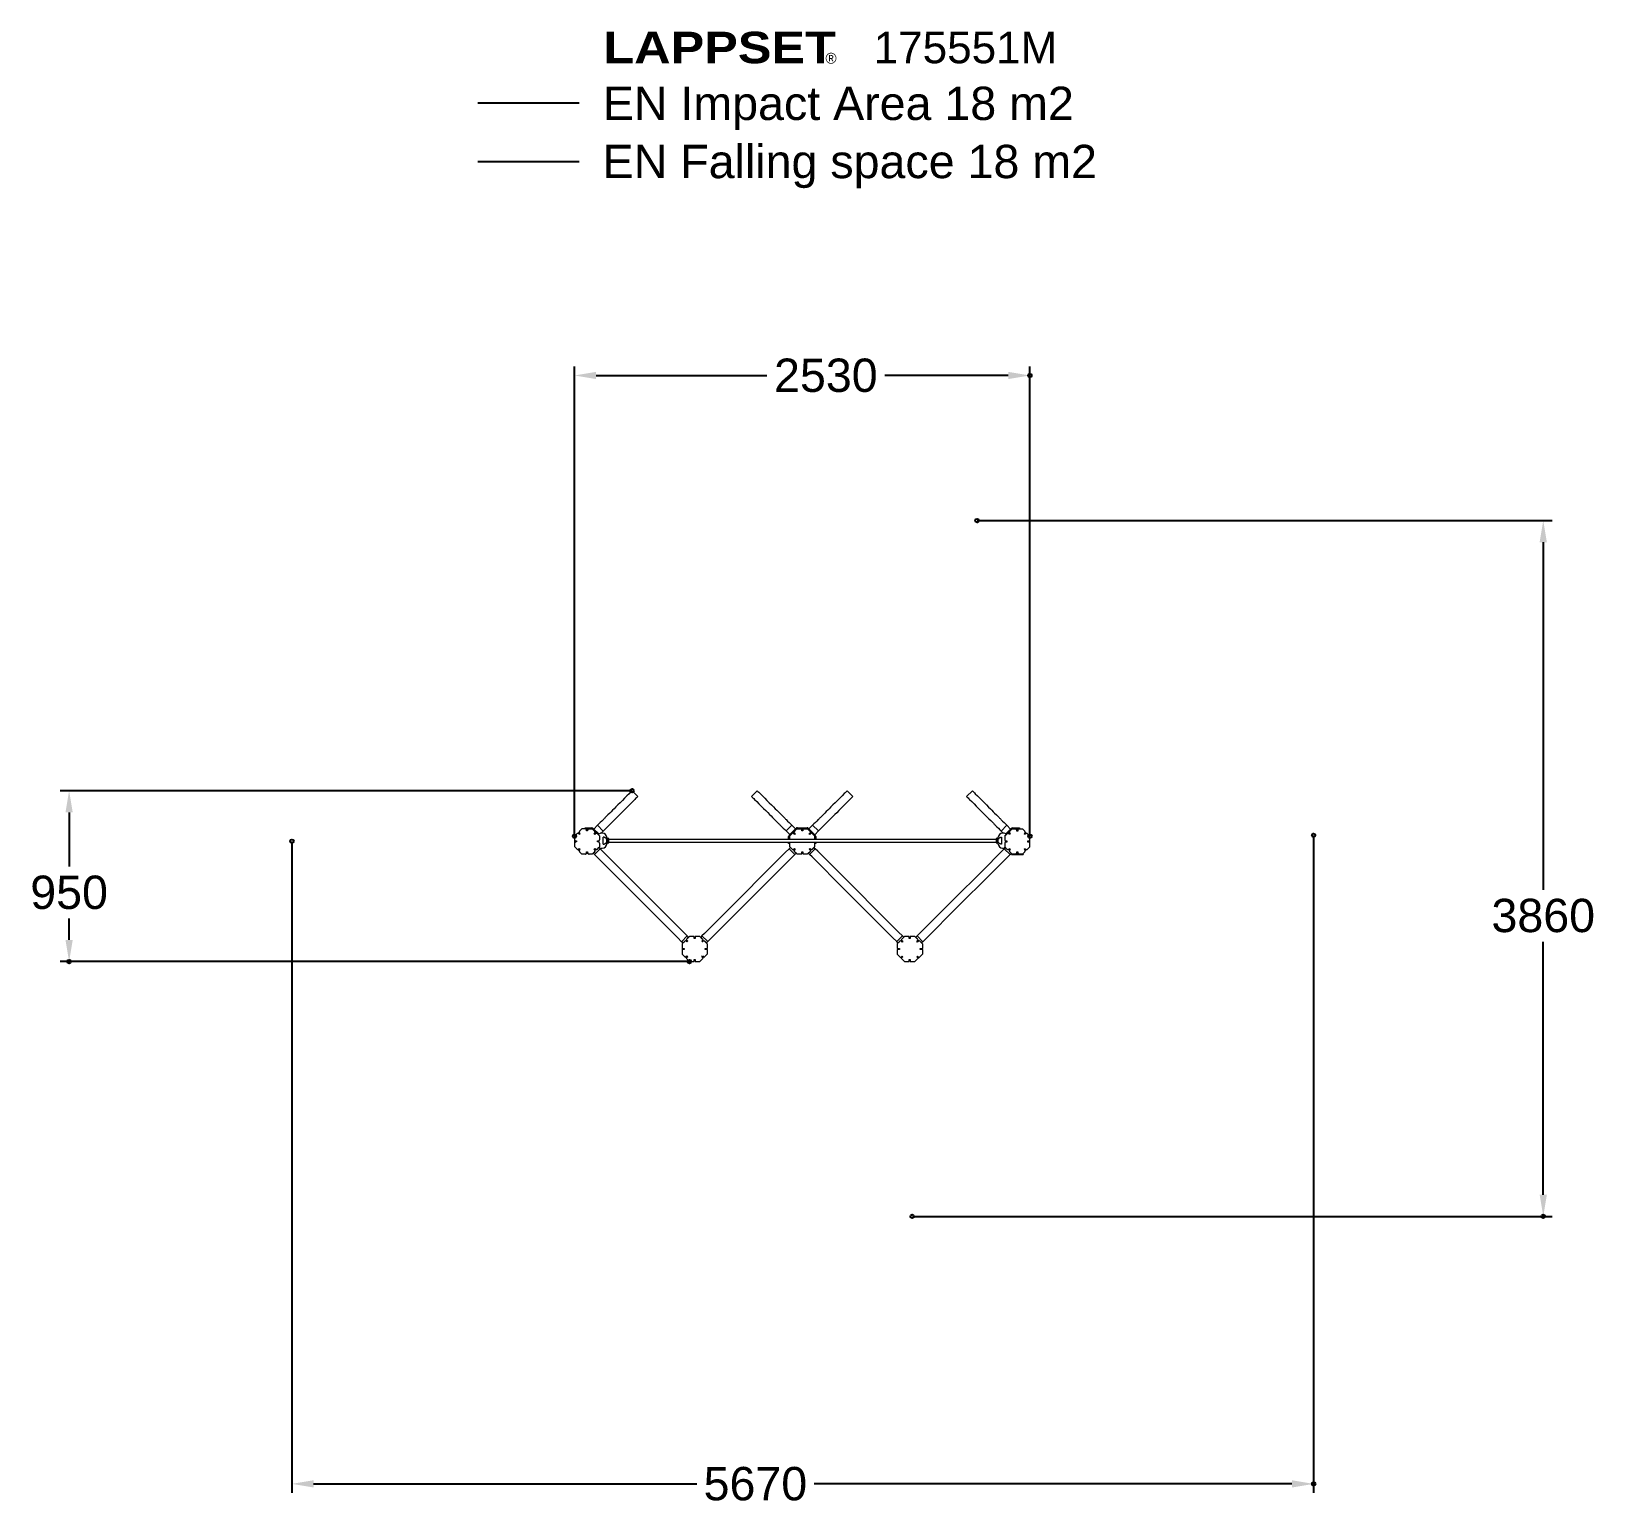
# Model space of a CAD drawing. Extents: x -4279 to 4393, y -3681 to 4501.
import ezdxf

# ---------------------------------------------------------------- set-up
doc = ezdxf.new("R2010")
doc.units = 0
doc.header["$LTSCALE"] = 5
doc.header["$PDMODE"] = 33
doc.header["$PDSIZE"] = 20
for name, color, linetype in [('Lg_txt', 4, 'CONTINUOUS'), ('PRODUCT', 3, 'CONTINUOUS'), ('REFERENCE', 9, 'CONTINUOUS'), ('REVIEW_REQUIRED', 30, 'CONTINUOUS')]:
    doc.layers.add(name, color=color, linetype=linetype)
doc.styles.add('LG1', font='arial.ttf', dxfattribs={"height": 185})
doc.styles.add('LG2', font='ariblk.ttf', dxfattribs={"height": 185})
doc.dimstyles.new('LG_DIM', dxfattribs={"dimtxt": 185, "dimasz": 120, "dimexe": 50, "dimexo": 1, "dimgap": 50, "dimtad": 1, "dimdec": 0, "dimrnd": 10, "dimtxsty": 'LG1', "dimcen": 2.5, "dimclrt": 4, "dimadec": 4, "dimazin": 3, "dimtfac": 1, "dimtdec": 0, "dimtmove": 0, "dimatfit": 3, "dimarcsym": 0})

# ---------------------------------------------------------------- blocks, each defined once
blk = doc.blocks.new('prodnum')
at = {"layer": 'REVIEW_REQUIRED'}
for s, height, style, p in [('LAPPSET', 175, 'LG2', (0, 0)), ('®', 60, 'LG1', (1232.6, -2.3))]:
    blk.add_text(s, height=height, dxfattribs=dict(at, style=style)).set_placement(p)
at = {"layer": 'REVIEW_REQUIRED', "style": 'LG1'}
blk.add_attdef('PRODNUM', (1500, 0), '', height=175, dxfattribs=at)
blk = doc.blocks.new('*D4')
at = {"layer": 'REFERENCE', "color": 0}
for p in [(-2832.5, 6.5), (2837.9, 38.8), (2837.9, -3560)]:
    blk.add_point(p, dxfattribs=at)
at = {"layer": 'REVIEW_REQUIRED', "color": 0, "lineweight": -2}
for p, q in [((-2832.5, 5.5), (-2832.5, -3610)), ((2837.9, 37.8), (2837.9, -3610)), ((-2712.5, -3560), (-585.7, -3560)), ((2717.9, -3560), (65.4, -3560))]:
    blk.add_line(p, q, dxfattribs=at)
at = {"layer": 'REVIEW_REQUIRED', "color": 0}
for points in [[(-2712.5, -3540), (-2712.5, -3580), (-2832.5, -3560)], [(2717.9, -3580), (2717.9, -3540), (2837.9, -3560)]]:
    blk.add_solid(points, dxfattribs=at)
at = {"layer": 'REVIEW_REQUIRED', "color": 4, "insert": (-260.1, -3560), "char_height": 185, "attachment_point": 5, "style": 'LG1'}
blk.add_mtext('\\A1;5670', dxfattribs=at)
blk = doc.blocks.new('*D5')
at = {"layer": 'REFERENCE', "color": 0}
for p in [(970, 1785.7), (610, -2075.4), (4112.4, -2075.4)]:
    blk.add_point(p, dxfattribs=at)
at = {"layer": 'REVIEW_REQUIRED', "color": 0, "lineweight": -2}
for p, q in [((971, 1785.7), (4162.4, 1785.7)), ((4112.4, 1665.7), (4112.4, -262.7)), ((4112.4, -1955.4), (4112.4, -551.6)), ((611, -2075.4), (4162.4, -2075.4))]:
    blk.add_line(p, q, dxfattribs=at)
at = {"layer": 'REVIEW_REQUIRED', "color": 0}
for points in [[(4132.4, 1665.7), (4092.4, 1665.7), (4112.4, 1785.7)], [(4092.4, -1955.4), (4132.4, -1955.4), (4112.4, -2075.4)]]:
    blk.add_solid(points, dxfattribs=at)
at = {"layer": 'REVIEW_REQUIRED', "color": 4, "insert": (4112.4, -407.1), "char_height": 185, "attachment_point": 5, "style": 'LG1'}
blk.add_mtext('\\A1;3860', dxfattribs=at)
blk = doc.blocks.new('*D6')
at = {"layer": 'REFERENCE', "color": 0}
for p in [(1263.4, 2590.7), (-1264.2, 34), (1263.4, 33.7)]:
    blk.add_point(p, dxfattribs=at)
at = {"layer": 'REVIEW_REQUIRED', "color": 0, "lineweight": -2}
for p, q in [((-1264.2, 35), (-1264.2, 2640.7)), ((1263.4, 34.7), (1263.4, 2640.7)), ((-1144.2, 2590.7), (-196.2, 2590.7)), ((1143.4, 2590.7), (458.1, 2590.7))]:
    blk.add_line(p, q, dxfattribs=at)
at = {"layer": 'REVIEW_REQUIRED', "color": 0}
for points in [[(-1144.2, 2610.7), (-1144.2, 2570.7), (-1264.2, 2590.7)], [(1143.4, 2570.7), (1143.4, 2610.7), (1263.4, 2590.7)]]:
    blk.add_solid(points, dxfattribs=at)
at = {"layer": 'REVIEW_REQUIRED', "color": 4, "insert": (130.9, 2590.7), "char_height": 185, "attachment_point": 5, "style": 'LG1'}
blk.add_mtext('\\A1;2530', dxfattribs=at)
blk = doc.blocks.new('*D7')
at = {"layer": 'REFERENCE', "color": 0}
for p in [(-944.7, 286.1), (-4068.9, -661.8), (-626.2, -661.8)]:
    blk.add_point(p, dxfattribs=at)
at = {"layer": 'REVIEW_REQUIRED', "color": 0, "lineweight": -2}
for p, q in [((-945.7, 286.1), (-4118.9, 286.1)), ((-4068.9, 166.1), (-4068.9, -134.1)), ((-4068.9, -541.8), (-4068.9, -423)), ((-627.2, -661.8), (-4118.9, -661.8))]:
    blk.add_line(p, q, dxfattribs=at)
at = {"layer": 'REVIEW_REQUIRED', "color": 0}
for points in [[(-4048.9, 166.1), (-4088.9, 166.1), (-4068.9, 286.1)], [(-4088.9, -541.8), (-4048.9, -541.8), (-4068.9, -661.8)]]:
    blk.add_solid(points, dxfattribs=at)
at = {"layer": 'REVIEW_REQUIRED', "color": 4, "insert": (-4068.9, -278.5), "char_height": 185, "attachment_point": 5, "style": 'LG1'}
blk.add_mtext('\\A1;950', dxfattribs=at)

msp = doc.modelspace()

# ---------------------------------------------------------------- linework, layer by layer
at = {"layer": 'PRODUCT', "linetype": 'Continuous', "lineweight": 0}
for p, q in [((-944.7, 286.1), (-912.8, 254.3)), ((-281.5, 254.8), (-249.7, 286.6)), ((249.2, 286.4), (281, 254.6)), ((912.1, 254.2), (943.9, 286)), ((-1136.2, 94.6), (-1156.8, 74)), ((-1136.2, 94.6), (-1104.4, 62.8)), ((-90, 63.2), (-58.2, 95.1)), ((-58.2, 95.1), (-37.5, 74.5)), ((57.7, 94.9), (37.1, 74.3)), ((57.7, 94.9), (89.5, 63.1)), ((1103.6, 62.7), (1135.4, 94.5)), ((1135.4, 94.5), (1156, 73.9)), ((-1264.2, 34), (-1251.5, 46.7)), ((-1264.2, 34), (-1264.2, 16)), ((-1261.7, -0.2), (-1261.7, 10.1)), ((-1256.2, 8), (-1252.2, 8)), ((-1252.2, 2), (-1256.2, 2)), ((-1252.2, 8), (-1252.2, 2)), ((-1245.6, 49), (-1238.2, 56.4)), ((-1237.3, 43.9), (-1240.1, 46.7)), ((-1233.1, 48.1), (-1237.3, 43.9)), ((-1235.9, 62.2), (-1223.2, 75)), ((-1235.9, 50.9), (-1233.1, 48.1)), ((-1205.2, 75), (-1223.2, 75)), ((-1205, 75.1), (-1205, 80.1)), ((-1205, 80.1), (-1190, 80.1)), ((-1190, 75.1), (-1205, 75.1)), ((-1199.4, 72.5), (-1189, 72.5)), ((-1197.2, 63), (-1197.2, 67)), ((-1191.2, 63), (-1197.2, 63)), ((-1191.2, 67), (-1191.2, 63)), ((-1190, 80.1), (-1167, 80.1)), ((-1190, 75.1), (-1167, 75.1)), ((-1165.2, 75), (-1183.2, 75)), ((-1165.2, 75), (-1152.5, 62.2)), ((-1129.2, 39.3), (-1163.5, 73.7)), ((-1129.2, 46.4), (-1160, 77.2)), ((-1129.2, 46.4), (-1156.8, 74)), ((-1155.3, 48.1), (-1152.5, 50.9)), ((-1151.1, 43.9), (-1155.3, 48.1)), ((-1148.2, 46.7), (-1151.1, 43.9)), ((-1150.1, 56.4), (-1142.8, 49)), ((-1136.9, 46.7), (-1124.2, 34)), ((-1136.2, 2), (-1136.2, 8)), ((-1136.2, 8), (-1132.2, 8)), ((-1132.2, 2), (-1136.2, 2)), ((-1129.2, 46.8), (-1119.7, 50)), ((-1129.2, 38.9), (-1129.2, 46.8)), ((-1129.2, 1.4), (-1129.2, 8.5)), ((-1124.2, 16), (-1124.2, 34)), ((-1104.4, 62.8), (-1116.2, 51)), ((-1104.2, 9.3), (-1104.2, 28.9)), ((-1104.2, -10.4), (-1104.2, 9.3)), ((-1079.2, 20.8), (-1074.2, 20.7)), ((-1074.2, 20.7), (-1079.2, 20.8)), ((-1079.2, 9.3), (-1079.2, 20.8)), ((-1079.2, -2.3), (-1079.2, 9.3)), ((-1074.2, 9.3), (-1074.2, 20.7)), ((-1074.2, 17.3), (1075.8, 17.3)), ((-1074.2, -2.2), (-1074.2, 9.3)), ((-1074.2, 1.3), (1075.8, 1.3)), ((-90, 63.2), (-69.4, 42.6)), ((-75.5, 17.3), (-75.5, 32.4)), ((-75.5, -5.6), (-75.5, 1.3)), ((-34.4, 77.6), (-72.5, 39.4)), ((-70.5, 17.3), (-70.5, 32.4)), ((-70.5, 1.3), (-70.5, -5.6)), ((-70.3, 34.3), (-51.9, 52.7)), ((-70.3, 34.3), (-70.3, 17.3)), ((-70.3, 1.3), (-70.3, -23.7)), ((-37.5, 74.5), (-69.4, 42.6)), ((-30.8, 74.1), (-69, 35.9)), ((-43.4, 44.2), (-51.9, 52.7)), ((-50.7, 51.4), (-46.4, 55.7)), ((-47.7, 56.9), (-29.3, 75.3)), ((-47.7, 56.9), (-39.2, 48.4)), ((-39.2, 48.4), (-43.4, 44.2)), ((-29.3, 75.3), (-3.3, 75.3)), ((-27.3, 80.6), (-3.6, 80.6)), ((-27.3, 75.6), (-11.1, 75.6)), ((-11.1, 75.4), (-11.1, 80.4)), ((-11.1, 80.4), (3.9, 80.4)), ((3.9, 75.4), (-11.1, 75.4)), ((-3.6, 80.6), (11.4, 80.6)), ((-3.3, 63.3), (-3.3, 75.3)), ((-3.3, 73.3), (2.7, 73.3)), ((2.7, 63.3), (-3.3, 63.3)), ((2.7, 75.3), (2.7, 63.3)), ((2.7, 75.3), (28.7, 75.3)), ((3.9, 80.4), (26.8, 80.4)), ((3.9, 75.4), (26.8, 75.4)), ((11.4, 80.6), (11.4, 80.4)), ((28.7, 75.3), (47.1, 56.9)), ((68.5, 35.8), (30.4, 73.9)), ((72.1, 39.3), (33.9, 77.5)), ((68.9, 42.5), (37.1, 74.3)), ((38.6, 48.4), (47.1, 56.9)), ((42.8, 44.2), (38.6, 48.4)), ((51.3, 52.7), (42.8, 44.2)), ((45.3, 55.2), (49.6, 50.9)), ((51.3, 52.7), (69.7, 34.3)), ((89.5, 63.1), (68.9, 42.5)), ((69.7, 17.3), (69.7, 34.3)), ((69.7, -23.7), (69.7, 1.3)), ((70, 32.2), (70, 17.3)), ((70, -6.5), (70, 1.3)), ((75, 32.2), (75, 17.3)), ((75, 1.3), (75, -6.5)), ((1075.8, 20.7), (1080.8, 20.8)), ((1080.8, 20.8), (1075.8, 20.7)), ((1075.8, 20.7), (1075.8, 9.3)), ((1075.8, 9.3), (1075.8, -2.2)), ((1080.8, 20.8), (1080.8, 9.3)), ((1080.8, 9.3), (1080.8, -2.3)), ((1103.6, 62.7), (1114.9, 51.4)), ((1105.8, 28.9), (1105.8, 9.3)), ((1105.8, 9.3), (1105.8, -10.4)), ((1130.8, 46.8), (1121.3, 50)), ((1123.4, 33.7), (1136.1, 46.4)), ((1123.4, 33.7), (1123.4, 15.7)), ((1159.2, 77), (1129.4, 47.2)), ((1156, 73.9), (1129.4, 47.2)), ((1162.7, 73.5), (1130.8, 41.6)), ((1130.8, 46.8), (1130.8, 41.1)), ((1130.8, 7.7), (1130.8, 1.7)), ((1131.4, 7.7), (1135.4, 7.7)), ((1135.4, 1.7), (1131.4, 1.7)), ((1135.4, 7.7), (1135.4, 1.7)), ((1142, 48.8), (1149.4, 56.1)), ((1150.3, 43.6), (1147.5, 46.4)), ((1154.5, 47.8), (1150.3, 43.6)), ((1151.7, 62), (1164.4, 74.7)), ((1151.7, 50.7), (1154.5, 47.8)), ((1164.4, 74.7), (1182.4, 74.7)), ((1166.3, 80), (1190, 80)), ((1166.3, 75), (1190, 75)), ((1188.2, 72.2), (1198.6, 72.2)), ((1190, 80), (1205, 80)), ((1205, 75), (1190, 75)), ((1190.4, 62.7), (1190.4, 66.7)), ((1196.4, 62.7), (1190.4, 62.7)), ((1196.4, 66.7), (1196.4, 62.7)), ((1204.4, 74.7), (1222.4, 74.7)), ((1205, 80), (1205, 75)), ((1222.4, 74.7), (1235.1, 62)), ((1232.3, 47.8), (1235.1, 50.7)), ((1236.6, 43.6), (1232.3, 47.8)), ((1239.4, 46.4), (1236.6, 43.6)), ((1237.5, 56.1), (1244.8, 48.8)), ((1250.7, 46.4), (1263.4, 33.7)), ((1251.4, 1.7), (1251.4, 7.7)), ((1251.4, 7.7), (1255.4, 7.7)), ((1255.4, 1.7), (1251.4, 1.7)), ((1260.9, 9.9), (1260.9, -0.5)), ((1263.4, 15.7), (1263.4, 33.7)), ((-1264.2, -6), (-1264.2, -24)), ((-1251.5, -36.8), (-1264.2, -24)), ((-1238.2, -46.4), (-1245.6, -39.1)), ((-1240.1, -36.8), (-1237.3, -33.9)), ((-1237.3, -33.9), (-1233.1, -38.2)), ((-1233.1, -38.2), (-1235.9, -41)), ((-1223.2, -65), (-1235.9, -52.3)), ((-1205.2, -65), (-1223.2, -65)), ((-1189, -62.5), (-1199.4, -62.5)), ((-1197.2, -57), (-1197.2, -53)), ((-1197.2, -53), (-1191.2, -53)), ((-1191.2, -53), (-1191.2, -57)), ((-1165.2, -65), (-1183.2, -65)), ((-1152.5, -52.3), (-1165.2, -65)), ((-1160.5, -60.5), (-1152, -52)), ((-1153.4, -67.5), (-1160.5, -60.5)), ((-1155.3, -38.2), (-1151.1, -33.9)), ((-1152.5, -41), (-1155.3, -38.2)), ((-1149.9, -35.7), (-1153.4, -39.3)), ((-1153.4, -67.5), (-1121.6, -35.7)), ((-1153.4, -39.3), (-1152, -40.7)), ((-1139.6, -81.3), (-1153.4, -67.5)), ((-1151.1, -33.9), (-1148.2, -36.8)), ((-1149.7, -46), (-1150.1, -46.4)), ((-1148.5, -37.1), (-1149.9, -35.7)), ((-1142.8, -39.1), (-1143.2, -39.5)), ((-958.8, -262.2), (-1139.6, -81.3)), ((-1137.2, -37.1), (-1128.7, -28.6)), ((-1124.2, -24), (-1136.9, -36.8)), ((-1121.6, -35.7), (-1128.7, -28.6)), ((-1128.6, -28.4), (-1119.7, -31.5)), ((-1124.2, -24), (-1124.2, -6)), ((-1107.8, -49.5), (-1121.6, -35.7)), ((-927, -230.3), (-1107.8, -49.5)), ((-1074.2, -2.2), (-1079.2, -2.3)), ((-1079.2, -2.3), (-1074.2, -2.2)), ((-94, -56.7), (-186.7, -149.4)), ((-94, -56.7), (-72.8, -35.5)), ((-70.5, -5.6), (-75.5, -5.6)), ((-65.8, -28.4), (-72.8, -35.5)), ((-41, -67.3), (-72.8, -35.5)), ((-51.9, -42.1), (-70.3, -23.7)), ((-57.3, -36.9), (-65.8, -28.4)), ((-62.2, -88.5), (-41, -67.3)), ((-51.9, -42.1), (-43.4, -33.6)), ((-39.2, -37.9), (-47.7, -46.3)), ((-29.3, -64.7), (-47.7, -46.3)), ((-46, -36.9), (-44.6, -35.5)), ((-44.6, -35.5), (-41, -39.1)), ((-43.4, -33.6), (-39.2, -37.9)), ((-41, -39.1), (-42.4, -40.5)), ((-33.9, -60.3), (-42.4, -51.8)), ((-33.9, -60.3), (-41, -67.3)), ((-29.3, -64.7), (-3.3, -64.7)), ((-3.3, -64.7), (-3.3, -52.7)), ((-3.3, -52.7), (2.7, -52.7)), ((2.7, -61.7), (-3.3, -61.7)), ((2.7, -52.7), (2.7, -64.7)), ((2.7, -64.7), (28.7, -64.7)), ((47.1, -46.3), (28.7, -64.7)), ((33.4, -60.3), (41.9, -51.8)), ((40.5, -67.3), (33.4, -60.3)), ((38.6, -37.9), (42.8, -33.6)), ((47.1, -46.3), (38.6, -37.9)), ((44, -35.5), (40.5, -39.1)), ((40.5, -67.3), (72.3, -35.5)), ((40.5, -39.1), (41.9, -40.5)), ((54.3, -81.1), (40.5, -67.3)), ((42.8, -33.6), (51.3, -42.1)), ((45.4, -36.9), (44, -35.5)), ((69.7, -23.7), (51.3, -42.1)), ((235.1, -262), (54.3, -81.1)), ((56.7, -36.9), (65.2, -28.4)), ((72.3, -35.5), (65.2, -28.4)), ((75, -6.5), (70, -6.5)), ((86.1, -49.3), (72.3, -35.5)), ((266.9, -230.1), (86.1, -49.3)), ((1099.9, -57.1), (1007.2, -149.8)), ((1080.8, -2.3), (1075.8, -2.2)), ((1075.8, -2.2), (1080.8, -2.3)), ((1099.9, -57.1), (1121.1, -35.9)), ((1127.7, -29.3), (1121.1, -35.9)), ((1152.9, -67.7), (1121.1, -35.9)), ((1128.3, -29.1), (1121.3, -31.5)), ((1123.4, -6.3), (1123.4, -24.3)), ((1136.1, -37), (1123.4, -24.3)), ((1131.7, -88.9), (1152.9, -67.7)), ((1142.3, -39.7), (1142, -39.4)), ((1147.5, -37), (1150.3, -34.2)), ((1147.9, -37.3), (1149.4, -35.9)), ((1149.4, -46.7), (1149.1, -46.5)), ((1149.4, -35.9), (1152.9, -39.5)), ((1150.3, -34.2), (1154.5, -38.4)), ((1152.9, -39.5), (1151.5, -40.9)), ((1154.5, -38.4), (1151.7, -41.3)), ((1164.4, -65.3), (1151.7, -52.6)), ((1159.9, -60.7), (1152.9, -67.7)), ((1226.4, -65.5), (1161.4, -65.5)), ((1161.4, -65.5), (1161.4, -67.5)), ((1161.4, -67.5), (1226.4, -67.5)), ((1164.4, -65.3), (1182.4, -65.3)), ((1198.6, -62.8), (1188.2, -62.8)), ((1190.4, -57.3), (1190.4, -53.3)), ((1190.4, -53.3), (1196.4, -53.3)), ((1196.4, -53.3), (1196.4, -57.3)), ((1204.4, -65.3), (1222.4, -65.3)), ((1235.1, -52.6), (1222.4, -65.3)), ((1226.4, -65.5), (1226.4, -67.5)), ((1232.3, -38.4), (1236.6, -34.2)), ((1235.1, -41.3), (1232.3, -38.4)), ((1236.6, -34.2), (1239.4, -37)), ((1244.8, -39.4), (1237.5, -46.7)), ((1263.4, -24.3), (1250.7, -37)), ((1263.4, -24.3), (1263.4, -6.3)), ((-186.7, -149.4), (-361.9, -324.6)), ((-62.2, -88.5), (-154.9, -181.2)), ((1007.2, -149.8), (832, -325)), ((1131.7, -88.9), (1039.1, -181.6)), ((-751.8, -405.5), (-927, -230.3)), ((-154.9, -181.2), (-330.1, -356.4)), ((442.1, -405.3), (266.9, -230.1)), ((1039.1, -181.6), (863.9, -356.8)), ((-783.6, -437.4), (-958.8, -262.2)), ((-361.9, -324.6), (-542.7, -505.4)), ((410.3, -437.2), (235.1, -262)), ((832, -325), (651.2, -505.8)), ((-659.1, -498.2), (-751.8, -405.5)), ((-330.1, -356.4), (-510.9, -537.2)), ((534.8, -498), (442.1, -405.3)), ((863.9, -356.8), (683, -537.6)), ((-690.9, -530), (-783.6, -437.4)), ((-669.8, -551.2), (-637.9, -519.4)), ((-659.1, -498.2), (-637.9, -519.4)), ((-630.9, -526.4), (-637.9, -519.4)), ((-556.5, -519.2), (-563.6, -526.3)), ((-542.7, -505.4), (-556.5, -519.2)), ((-524.7, -551), (-556.5, -519.2)), ((502.9, -529.8), (410.3, -437.2)), ((524.1, -551), (555.9, -519.2)), ((534.8, -498), (555.9, -519.2)), ((563, -526.3), (555.9, -519.2)), ((637.4, -519.6), (630.3, -526.6)), ((651.2, -505.8), (637.4, -519.6)), ((669.2, -551.4), (637.4, -519.6)), ((-690.9, -530), (-669.8, -551.2)), ((-662.7, -558.3), (-669.8, -551.2)), ((-667.2, -562.8), (-648.8, -544.4)), ((-667.2, -562.8), (-667.2, -588.8)), ((-667.2, -588.8), (-655.2, -588.8)), ((-655.2, -594.8), (-667.2, -594.8)), ((-667.2, -594.8), (-667.2, -620.8)), ((-664.1, -594.8), (-664.1, -588.8)), ((-662.7, -558.3), (-654.2, -549.8)), ((-655.2, -588.8), (-655.2, -594.8)), ((-640.3, -552.9), (-648.8, -544.4)), ((-644.5, -540.2), (-626.2, -521.8)), ((-644.5, -540.2), (-636, -548.7)), ((-641.5, -551.2), (-642.9, -549.8)), ((-637.9, -547.7), (-641.5, -551.2)), ((-636, -548.7), (-640.3, -552.9)), ((-639.4, -534.9), (-630.9, -526.4)), ((-639.4, -546.2), (-637.9, -547.7)), ((-600.2, -521.8), (-626.2, -521.8)), ((-600.2, -533.8), (-600.2, -521.8)), ((-600.2, -523.8), (-594.2, -523.8)), ((-594.2, -533.8), (-600.2, -533.8)), ((-594.2, -521.8), (-594.2, -533.8)), ((-568.2, -521.8), (-594.2, -521.8)), ((-568.2, -521.8), (-549.8, -540.2)), ((-555.1, -534.7), (-563.6, -526.3)), ((-558.3, -548.7), (-549.8, -540.2)), ((-554, -552.9), (-558.3, -548.7)), ((-555.1, -546.1), (-556.5, -547.5)), ((-556.5, -547.5), (-553, -551)), ((-545.5, -544.4), (-554, -552.9)), ((-553, -551), (-551.6, -549.6)), ((-545.5, -544.4), (-527.2, -562.8)), ((-531.8, -558.1), (-540.2, -549.6)), ((-539.2, -594.8), (-539.2, -588.8)), ((-539.2, -588.8), (-527.2, -588.8)), ((-527.2, -594.8), (-539.2, -594.8)), ((-524.7, -551), (-531.8, -558.1)), ((-529.1, -588.8), (-529.1, -594.8)), ((-527.2, -562.8), (-527.2, -588.8)), ((-527.2, -594.8), (-527.2, -620.8)), ((-510.9, -537.2), (-524.7, -551)), ((502.9, -529.8), (524.1, -551)), ((531.2, -558.1), (524.1, -551)), ((526.7, -563), (545, -544.6)), ((526.7, -563), (526.7, -589)), ((526.7, -589), (538.7, -589)), ((538.7, -595), (526.7, -595)), ((526.7, -595), (526.7, -621)), ((529.7, -595), (529.7, -589)), ((531.2, -558.1), (539.7, -549.6)), ((538.7, -589), (538.7, -595)), ((553.5, -553.1), (545, -544.6)), ((549.3, -540.4), (567.7, -522)), ((549.3, -540.4), (557.8, -548.9)), ((552.4, -551), (551, -549.6)), ((555.9, -547.5), (552.4, -551)), ((557.8, -548.9), (553.5, -553.1)), ((554.5, -534.7), (563, -526.3)), ((554.5, -546), (555.9, -547.5)), ((593.7, -522), (567.7, -522)), ((593.7, -534), (593.7, -522)), ((593.7, -524), (599.7, -524)), ((599.7, -534), (593.7, -534)), ((599.7, -522), (599.7, -534)), ((625.6, -522), (599.7, -522)), ((625.6, -522), (644, -540.4)), ((638.8, -535.1), (630.3, -526.6)), ((635.5, -548.9), (644, -540.4)), ((639.8, -553.1), (635.5, -548.9)), ((638.8, -546.4), (637.4, -547.9)), ((637.4, -547.9), (640.9, -551.4)), ((648.3, -544.6), (639.8, -553.1)), ((640.9, -551.4), (642.4, -550)), ((648.3, -544.6), (666.7, -563)), ((662.2, -558.5), (653.7, -550)), ((654.7, -595), (654.7, -589)), ((654.7, -589), (666.7, -589)), ((666.7, -595), (654.7, -595)), ((669.2, -551.4), (662.2, -558.5)), ((664.7, -589), (664.7, -595)), ((666.7, -563), (666.7, -589)), ((666.7, -595), (666.7, -621)), ((683, -537.6), (669.2, -551.4)), ((-648.8, -639.2), (-667.2, -620.8)), ((-648.8, -639.2), (-640.3, -630.7)), ((-642.2, -641.1), (-646.5, -636.9)), ((-636, -635), (-644.5, -643.4)), ((-626.2, -661.8), (-644.5, -643.4)), ((-640.3, -630.7), (-636, -635)), ((-626.2, -661.8), (-600.2, -661.8)), ((-600.2, -661.8), (-600.2, -649.8)), ((-600.2, -649.8), (-594.2, -649.8)), ((-594.2, -658.8), (-600.2, -658.8)), ((-594.2, -649.8), (-594.2, -661.8)), ((-594.2, -661.8), (-568.2, -661.8)), ((-549.8, -643.4), (-568.2, -661.8)), ((-558.3, -635), (-554, -630.7)), ((-549.8, -643.4), (-558.3, -635)), ((-554, -630.7), (-545.5, -639.2)), ((-547.3, -637.5), (-551.5, -641.7)), ((-527.2, -620.8), (-545.5, -639.2)), ((545, -639.4), (526.7, -621)), ((545, -639.4), (553.5, -630.9)), ((551.6, -641.3), (547.3, -637.1)), ((557.8, -635.1), (549.3, -643.6)), ((567.7, -662), (549.3, -643.6)), ((553.5, -630.9), (557.8, -635.1)), ((567.7, -662), (593.7, -662)), ((593.7, -662), (593.7, -650)), ((593.7, -650), (599.7, -650)), ((599.7, -659), (593.7, -659)), ((599.7, -650), (599.7, -662)), ((599.7, -662), (625.6, -662)), ((644, -643.6), (625.6, -662)), ((635.5, -635.1), (639.8, -630.9)), ((644, -643.6), (635.5, -635.1)), ((639.8, -630.9), (648.3, -639.4)), ((646.5, -637.6), (642.3, -641.9)), ((666.7, -621), (648.3, -639.4))]:
    msp.add_line(p, q, dxfattribs=at)
for centre, radius, start, end in [((-1167, 70.1), 10, 45, 90), ((-1167, 70.1), 5, 75.37203, 90), ((-1167, 70.1), 5, 45, 63.76802), ((-1111.2, 25.5), 26, 21.61083, 109), ((-1094.2, 9.3), 18.9, 102.6138, 102.61573), ((-1094.2, 9.3), 18.9, 102.6138, 102.61573), ((-1152.2, 9.3), 70, 13.21739, 21.61083), ((-1094.2, 9.3), 18.9, 37.66877, 57.62954), ((-1094.2, 9.3), 18.9, 37.66877, 57.62954), ((-65.5, 32.4), 10, 135, 180), ((-65.5, 32.4), 5, 164.70792, 180), ((-65.5, 32.4), 5, 135, 153.17123), ((-27.3, 70.6), 10, 90, 135), ((-27.3, 70.6), 5, 116.82877, 135), ((-27.3, 70.6), 5, 90, 109.37836), ((26.8, 70.4), 10, 45, 90), ((26.8, 70.4), 5, 77.36963, 90), ((26.8, 70.4), 5, 45, 62.07542), ((65, 32.2), 5, 27.92458, 45), ((65, 32.2), 5, 0, 19.89302), ((65, 32.2), 10, 0, 45), ((1095.8, 9.3), 18.9, 122.37046, 142.33123), ((1095.8, 9.3), 19, 122.37046, 142.33123), ((1153.8, 9.3), 70, 158.38917, 166.78261), ((1112.9, 25.5), 26, 71, 158.38917), ((1095.8, 9.3), 18.9, 77.38427, 77.3862), ((1095.8, 9.3), 19, 77.38427, 77.3862), ((1166.3, 70), 10, 90, 135), ((1166.3, 70), 5, 113.54614, 135), ((1166.3, 70), 5, 90, 109.01546), ((-1157.7, -46.3), 8, 315, 45), ((-1142.8, -31.5), 8, 225, 315), ((-1111.2, -7), 26, 251, 338.38917), ((-1094.2, 9.3), 18.9, 257.38451, 257.38635), ((-1094.2, 9.3), 18.9, 257.38451, 257.38635), ((-1152.2, 9.3), 70, 338.38917, 346.78261), ((-1094.2, 9.3), 18.9, 302.37046, 322.33123), ((-1094.2, 9.3), 18.9, 302.37046, 322.33123), ((-51.6, -31.3), 8, 225, 236.08664), ((-51.6, -31.3), 8, 293.63656, 315), ((-36.8, -46.1), 8, 135, 154.3155), ((-36.8, -46.1), 8, 213.91336, 225), ((36.2, -46.1), 8, 25.32449, 45), ((36.2, -46.1), 8, 315, 326.61426), ((51.1, -31.3), 8, 225, 246.03115), ((51.1, -31.3), 8, 303.38574, 315), ((1095.8, 9.3), 18.9, 217.66877, 237.62954), ((1095.8, 9.3), 19, 217.66877, 237.62954), ((1153.8, 9.3), 70, 193.21739, 201.61083), ((1112.9, -7), 26, 201.61083, 289), ((1095.8, 9.3), 18.9, 282.61365, 282.61549), ((1095.8, 9.3), 19, 282.61365, 282.61549), ((1142.3, -31.7), 8, 234.7662, 315), ((1157.1, -46.5), 8, 135, 211.28815), ((-648.6, -555.4), 8, 127.5977, 135), ((-648.6, -555.4), 8, 45, 62.87485), ((-633.7, -540.6), 8, 202.40903, 225), ((-633.7, -540.6), 8, 135, 142.4023), ((-560.7, -540.4), 8, 35.32469, 45), ((-560.7, -540.4), 8, 315, 332.84818), ((-545.9, -555.2), 8, 112.38774, 135), ((-545.9, -555.2), 8, 45, 54.67531), ((545.3, -555.2), 8, 119.49916, 135), ((545.3, -555.2), 8, 45, 69.39167), ((560.2, -540.4), 8, 135, 150.50084), ((560.2, -540.4), 8, 209.63475, 225), ((633.2, -540.8), 8, 39.17649, 45), ((633.2, -540.8), 8, 315, 337.32224), ((648, -555.6), 8, 116.79369, 135), ((648, -555.6), 8, 45, 50.82351)]:
    msp.add_arc(centre, radius, start, end, dxfattribs=at)
for centre, major_axis, start_param, end_param in [((-1150, -3), (-66.8, -11.6), 3.338624, 3.380986), ((-1150, 21.5), (-66.8, 11.6), 2.9022, 2.944561), ((1151.7, -3), (-66.8, 11.6), 6.043792, 6.086154), ((1151.7, 21.5), (-66.8, -11.6), 0.197032, 0.239393)]:
    msp.add_ellipse(centre, major_axis=major_axis, ratio=0.701836, start_param=start_param, end_param=end_param, dxfattribs=at)
for points, knots in [([(-944.7, 286.1), (-949.6, 281.2), (-984.6, 246.2), (-1057.5, 173.3), (-1069.5, 161.3), (-1109.5, 121.3), (-1126.9, 103.9), (-1136.2, 94.6)], [0.0423278, 0.0423278, 0.0423278, 0.0423278, 0.1177212, 0.5235664, 0.7650977, 0.8006124, 0.8787141, 0.8787141, 0.8787141, 0.8787141]), ([(-249.7, 286.6), (-244.7, 281.6), (-209.7, 246.6), (-136.8, 173.7), (-124.8, 161.7), (-84.8, 121.7), (-67.4, 104.3), (-58.2, 95.1)], [0.0423278, 0.0423278, 0.0423278, 0.0423278, 0.1177212, 0.5235664, 0.7650977, 0.8006124, 0.8787141, 0.8787141, 0.8787141, 0.8787141]), ([(249.2, 286.4), (244.3, 281.5), (209.3, 246.5), (136.3, 173.6), (124.4, 161.6), (84.3, 121.6), (66.9, 104.2), (57.7, 94.9)], [0.0423278, 0.0423278, 0.0423278, 0.0423278, 0.1177212, 0.5235664, 0.7650977, 0.8006124, 0.8787141, 0.8787141, 0.8787141, 0.8787141]), ([(943.9, 286), (948.8, 281), (983.8, 246), (1056.8, 173.1), (1068.7, 161.2), (1108.8, 121.1), (1126.2, 103.7), (1135.4, 94.5)], [0.0423278, 0.0423278, 0.0423278, 0.0423278, 0.1177212, 0.5235664, 0.7650977, 0.8006124, 0.8787141, 0.8787141, 0.8787141, 0.8787141]), ([(-912.8, 254.3), (-917.8, 249.4), (-952.8, 214.4), (-1025.7, 141.5), (-1037.7, 129.5), (-1077.7, 89.5), (-1095.1, 72.1), (-1104.4, 62.8)], [0.0423278, 0.0423278, 0.0423278, 0.0423278, 0.1177212, 0.5235664, 0.7650977, 0.8006124, 0.8787141, 0.8787141, 0.8787141, 0.8787141]), ([(-281.5, 254.8), (-276.5, 249.8), (-241.5, 214.8), (-168.6, 141.9), (-156.6, 129.9), (-116.6, 89.9), (-99.2, 72.5), (-90, 63.2)], [0.0423278, 0.0423278, 0.0423278, 0.0423278, 0.1177212, 0.5235664, 0.7650977, 0.8006124, 0.8787141, 0.8787141, 0.8787141, 0.8787141]), ([(281, 254.6), (276.1, 249.6), (241.1, 214.6), (168.2, 141.7), (156.2, 129.8), (116.2, 89.7), (98.8, 72.3), (89.5, 63.1)], [0.0423278, 0.0423278, 0.0423278, 0.0423278, 0.1177212, 0.5235664, 0.7650977, 0.8006124, 0.8787141, 0.8787141, 0.8787141, 0.8787141]), ([(912.1, 254.2), (917, 249.2), (952, 214.2), (1024.9, 141.3), (1036.9, 129.3), (1076.9, 89.3), (1094.3, 71.9), (1103.6, 62.7)], [0.0423278, 0.0423278, 0.0423278, 0.0423278, 0.1177212, 0.5235664, 0.7650977, 0.8006124, 0.8787141, 0.8787141, 0.8787141, 0.8787141]), ([(-1087.1, 19.4), (-1087.8, 20.7), (-1088.7, 21.8), (-1090.1, 23.2), (-1090.4, 23.4), (-1091, 24), (-1091.3, 24.2), (-1092.3, 24.9), (-1093, 25.4), (-1094.5, 26.2), (-1095.2, 26.6), (-1096.5, 27.1), (-1096.9, 27.3), (-1097.7, 27.6), (-1098.2, 27.7), (-1100.4, 28.4), (-1102.2, 28.7), (-1104.2, 28.9)], [0.00000056, 0.00000056, 0.00000056, 0.00000056, 0.00599976, 0.00599976, 0.00749957, 0.00749957, 0.00899937, 0.00899937, 0.01199897, 0.01199897, 0.01499857, 0.01499857, 0.01649837, 0.01649837, 0.01799817, 0.01799817, 0.02399737, 0.02399737, 0.02399737, 0.02399737]), ([(-1084.6, 9.3), (-1084.6, 9.6), (-1084.6, 10), (-1084.6, 10.8), (-1084.6, 11.2), (-1084.7, 12.4), (-1084.8, 13.1), (-1085.1, 14.5), (-1085.3, 15.2), (-1085.7, 16.5), (-1085.9, 17), (-1086.1, 17.5)], [0.009989693, 0.009989693, 0.009989693, 0.009989693, 0.011166891, 0.011166891, 0.012344089, 0.012344089, 0.014698484, 0.014698484, 0.01705288, 0.01705288, 0.019407275, 0.019407275, 0.019407275, 0.019407275]), ([(-1086.1, 1), (-1085.9, 1.5), (-1085.7, 2), (-1085.4, 3), (-1085.3, 3.3), (-1085.1, 4), (-1085, 4.3), (-1084.8, 5.4), (-1084.7, 6.1), (-1084.6, 7.7), (-1084.6, 8.5), (-1084.6, 9.3)], [0.00054493, 0.00054493, 0.00054493, 0.00054493, 0.002906121, 0.002906121, 0.004086716, 0.004086716, 0.005267312, 0.005267312, 0.007628502, 0.007628502, 0.009989693, 0.009989693, 0.009989693, 0.009989693]), ([(1086.2, 9.3), (1086.2, 9.6), (1086.2, 10), (1086.3, 10.8), (1086.3, 11.2), (1086.4, 12.4), (1086.5, 13.1), (1086.7, 14.2), (1086.8, 14.5), (1086.9, 15.2), (1087, 15.5), (1087.3, 16.5), (1087.6, 17), (1087.8, 17.5)], [0.009903066, 0.009903066, 0.009903066, 0.009903066, 0.011080336, 0.011080336, 0.012257606, 0.012257606, 0.014612146, 0.014612146, 0.015789416, 0.015789416, 0.016966686, 0.016966686, 0.019321226, 0.019321226, 0.019321226, 0.019321226]), ([(1087.8, 1), (1087.6, 1.5), (1087.3, 2), (1087, 3), (1086.9, 3.3), (1086.8, 4), (1086.7, 4.3), (1086.5, 5.4), (1086.4, 6.1), (1086.3, 7.3), (1086.3, 7.7), (1086.2, 8.5), (1086.2, 8.9), (1086.2, 9.3)], [0.000458869, 0.000458869, 0.000458869, 0.000458869, 0.002819918, 0.002819918, 0.004000443, 0.004000443, 0.005180967, 0.005180967, 0.007542017, 0.007542017, 0.008722541, 0.008722541, 0.009903066, 0.009903066, 0.009903066, 0.009903066]), ([(1088.8, 19.4), (1089.5, 20.7), (1090.4, 21.8), (1091.8, 23.2), (1092.1, 23.4), (1092.7, 24), (1093, 24.2), (1094, 24.9), (1094.7, 25.4), (1096.1, 26.2), (1096.9, 26.6), (1098.1, 27.1), (1098.5, 27.3), (1099.4, 27.6), (1099.8, 27.7), (1102, 28.4), (1103.9, 28.7), (1105.8, 28.9)], [0.00000056, 0.00000056, 0.00000056, 0.00000056, 0.00599976, 0.00599976, 0.00749957, 0.00749957, 0.00899937, 0.00899937, 0.01199897, 0.01199897, 0.01499857, 0.01499857, 0.01649837, 0.01649837, 0.01799817, 0.01799817, 0.02399737, 0.02399737, 0.02399737, 0.02399737]), ([(-1104.2, -10.4), (-1102.2, -10.2), (-1100.4, -9.9), (-1098.2, -9.2), (-1097.8, -9.1), (-1096.9, -8.8), (-1096.5, -8.6), (-1095.3, -8.1), (-1094.5, -7.7), (-1093, -6.9), (-1092.3, -6.4), (-1091, -5.5), (-1090.4, -5), (-1088.7, -3.3), (-1087.8, -2.1), (-1087.1, -0.9)], [0.00000021, 0.00000021, 0.00000021, 0.00000021, 0.00600133, 0.00600133, 0.00750161, 0.00750161, 0.00900189, 0.00900189, 0.01200245, 0.01200245, 0.01500301, 0.01500301, 0.01800357, 0.01800357, 0.0240047, 0.0240047, 0.0240047, 0.0240047]), ([(1105.8, -10.4), (1103.9, -10.2), (1102, -9.9), (1099.8, -9.2), (1099.4, -9.1), (1098.6, -8.8), (1098.1, -8.6), (1096.9, -8.1), (1096.1, -7.7), (1094.7, -6.9), (1094, -6.4), (1092.7, -5.5), (1092.1, -5), (1090.4, -3.3), (1089.5, -2.1), (1088.8, -0.9)], [0.00000021, 0.00000021, 0.00000021, 0.00000021, 0.00600133, 0.00600133, 0.00750161, 0.00750161, 0.00900189, 0.00900189, 0.01200245, 0.01200245, 0.01500301, 0.01500301, 0.01800357, 0.01800357, 0.0240047, 0.0240047, 0.0240047, 0.0240047])]:
    msp.add_open_spline(points, degree=3, knots=knots, dxfattribs=at)
for points, weights in [([(-1264.2, 16), (-1264.2, 11.3), (-1260.9, 8), (-1256.2, 8)], [1, 0.804737854124, 0.804737854124, 1]), ([(-1256.2, 2), (-1260.9, 2), (-1264.2, -1.4), (-1264.2, -6)], [1, 0.804737854124, 0.804737854124, 1]), ([(-1245.8, 49), (-1248, 49), (-1249.9, 48.2), (-1251.5, 46.7)], [1, 0.949253021674, 0.949253021674, 1]), ([(-1240.1, 46.7), (-1241.7, 48.2), (-1243.7, 49), (-1245.8, 49)], [1, 0.949253021674, 0.949253021674, 1]), ([(-1235.9, 62.2), (-1239.2, 58.9), (-1239.2, 54.2), (-1235.9, 50.9)], [1, 0.804737854124, 0.804737854124, 1]), ([(-1197.2, 67), (-1197.2, 71.6), (-1200.5, 75), (-1205.2, 75)], [1, 0.804737854124, 0.804737854124, 1]), ([(-1183.2, 75), (-1187.9, 75), (-1191.2, 71.6), (-1191.2, 67)], [1, 0.804737854124, 0.804737854124, 1]), ([(-1152.5, 50.9), (-1149.2, 54.2), (-1149.2, 58.9), (-1152.5, 62.2)], [1, 0.804737854124, 0.804737854124, 1]), ([(-1142.6, 49), (-1144.7, 49), (-1146.7, 48.2), (-1148.2, 46.7)], [1, 0.949253021674, 0.949253021674, 1]), ([(-1136.9, 46.7), (-1138.4, 48.2), (-1140.4, 49), (-1142.6, 49)], [1, 0.949253021674, 0.949253021674, 1]), ([(-1132.2, 8), (-1127.5, 8), (-1124.2, 11.3), (-1124.2, 16)], [1, 0.804737854124, 0.804737854124, 1]), ([(-1124.2, -6), (-1124.2, -1.4), (-1127.5, 2), (-1132.2, 2)], [1, 0.804737854124, 0.804737854124, 1]), ([(1123.4, 15.7), (1123.4, 11), (1126.7, 7.7), (1131.4, 7.7)], [1, 0.804737854124, 0.804737854124, 1]), ([(1131.4, 1.7), (1126.7, 1.7), (1123.4, -1.6), (1123.4, -6.3)], [1, 0.804737854124, 0.804737854124, 1]), ([(1147.5, 46.4), (1144.1, 49.7), (1139.5, 49.7), (1136.1, 46.4)], [1, 0.804737854124, 0.804737854124, 1]), ([(1151.7, 62), (1148.4, 58.7), (1148.4, 54), (1151.7, 50.7)], [1, 0.804737854124, 0.804737854124, 1]), ([(1190.4, 66.7), (1190.4, 71.4), (1187.1, 74.7), (1182.4, 74.7)], [1, 0.804737854124, 0.804737854124, 1]), ([(1204.4, 74.7), (1199.7, 74.7), (1196.4, 71.4), (1196.4, 66.7)], [1, 0.804737854124, 0.804737854124, 1]), ([(1235.1, 50.7), (1238.5, 54), (1238.5, 58.7), (1235.1, 62)], [1, 0.804737854124, 0.804737854124, 1]), ([(1250.7, 46.4), (1247.4, 49.7), (1242.7, 49.7), (1239.4, 46.4)], [1, 0.804737854124, 0.804737854124, 1]), ([(1255.4, 7.7), (1260.1, 7.7), (1263.4, 11), (1263.4, 15.7)], [1, 0.804737854124, 0.804737854124, 1]), ([(1263.4, -6.3), (1263.4, -1.6), (1260.1, 1.7), (1255.4, 1.7)], [1, 0.804737854124, 0.804737854124, 1]), ([(-1251.5, -36.8), (-1248.1, -40.1), (-1243.5, -40.1), (-1240.1, -36.8)], [1, 0.804737854124, 0.804737854124, 1]), ([(-1235.9, -41), (-1239.2, -44.3), (-1239.2, -49), (-1235.9, -52.3)], [1, 0.804737854124, 0.804737854124, 1]), ([(-1205.2, -65), (-1200.5, -65), (-1197.2, -61.7), (-1197.2, -57)], [1, 0.804737854124, 0.804737854124, 1]), ([(-1191.2, -57), (-1191.2, -61.7), (-1187.9, -65), (-1183.2, -65)], [1, 0.804737854124, 0.804737854124, 1]), ([(-1152.5, -52.3), (-1149.2, -49), (-1149.2, -44.3), (-1152.5, -41)], [1, 0.804737854124, 0.804737854124, 1]), ([(-1148.2, -36.8), (-1144.9, -40.1), (-1140.2, -40.1), (-1136.9, -36.8)], [1, 0.804737854124, 0.804737854124, 1]), ([(1136.1, -37), (1137.7, -38.5), (1139.7, -39.4), (1141.8, -39.4)], [1, 0.949253021674, 0.949253021674, 1]), ([(1141.8, -39.4), (1144, -39.4), (1145.9, -38.5), (1147.5, -37)], [1, 0.949253021674, 0.949253021674, 1]), ([(1151.7, -41.3), (1148.4, -44.6), (1148.4, -49.3), (1151.7, -52.6)], [1, 0.804737854124, 0.804737854124, 1]), ([(1182.4, -65.3), (1187.1, -65.3), (1190.4, -62), (1190.4, -57.3)], [1, 0.804737854124, 0.804737854124, 1]), ([(1196.4, -57.3), (1196.4, -62), (1199.7, -65.3), (1204.4, -65.3)], [1, 0.804737854124, 0.804737854124, 1]), ([(1235.1, -52.6), (1238.5, -49.3), (1238.5, -44.6), (1235.1, -41.3)], [1, 0.804737854124, 0.804737854124, 1]), ([(1239.4, -37), (1240.9, -38.5), (1242.9, -39.4), (1245, -39.4)], [1, 0.949253021674, 0.949253021674, 1]), ([(1245, -39.4), (1247.2, -39.4), (1249.2, -38.5), (1250.7, -37)], [1, 0.949253021674, 0.949253021674, 1])]:
    msp.add_rational_spline(points, weights, degree=3, dxfattribs=at)
at = {"layer": 'REVIEW_REQUIRED'}
msp.add_lwpolyline([(-1238.6, 4102.1), (-1800.9, 4102.1)], dxfattribs=at)
at = {"layer": 'REVIEW_REQUIRED', "color": 83}
msp.add_lwpolyline([(-1238.6, 3776.9), (-1800.9, 3776.9)], dxfattribs=at)

# ---------------------------------------------------------------- block references
at = {"layer": 'REVIEW_REQUIRED'}
ref = msp.add_blockref('prodnum', (-1103.8, 4323.3), dxfattribs=at)
ref.add_attrib('PRODNUM', '175551M', (396.2, 4323.3), dxfattribs={"layer": 'Lg_txt', "height": 175, "style": 'LG1'})

# ---------------------------------------------------------------- texts
at = {"layer": 'REVIEW_REQUIRED', "style": 'LG1'}
msp.add_text('EN Impact Area 18 m2', height=185, dxfattribs=at).set_placement((-1106.8, 4008.4))
at = {"layer": 'REVIEW_REQUIRED', "color": 83, "style": 'LG1'}
msp.add_text('EN Falling space 18 m2 ', height=185, dxfattribs=at).set_placement((-1107.9, 3685.7))

# ---------------------------------------------------------------- dimensions: what is measured, and where the dimension line sits
at = {"layer": 'REVIEW_REQUIRED'}
for base, p1, p2, picture, middle in [((1263.4, 2590.7), (-1264.2, 34), (1263.4, 33.7), '*D6', (130.9, 2590.7)), ((2837.9, -3560), (-2832.5, 6.5), (2837.9, 38.8), '*D4', (-260.1, -3560))]:
    dim = msp.add_linear_dim(base=base, p1=p1, p2=p2, dimstyle='LG_DIM', dxfattribs=at)
    dim.commit()
    dim.dimension.update_dxf_attribs({"geometry": picture, "text_midpoint": middle, "dimtype": 160})
for base, p1, p2, picture, middle in [((4112.4, -2075.4), (970, 1785.7), (610, -2075.4, 0), '*D5', (4112.4, -407.1)), ((-4068.9, -661.8), (-944.7, 286.1), (-626.2, -661.8), '*D7', (-4068.9, -278.5))]:
    dim = msp.add_linear_dim(base=base, p1=p1, p2=p2, angle=90, dimstyle='LG_DIM', dxfattribs=at)
    dim.commit()
    dim.dimension.update_dxf_attribs({"geometry": picture, "text_midpoint": middle, "dimtype": 160})

doc.saveas('drawing.dxf')
